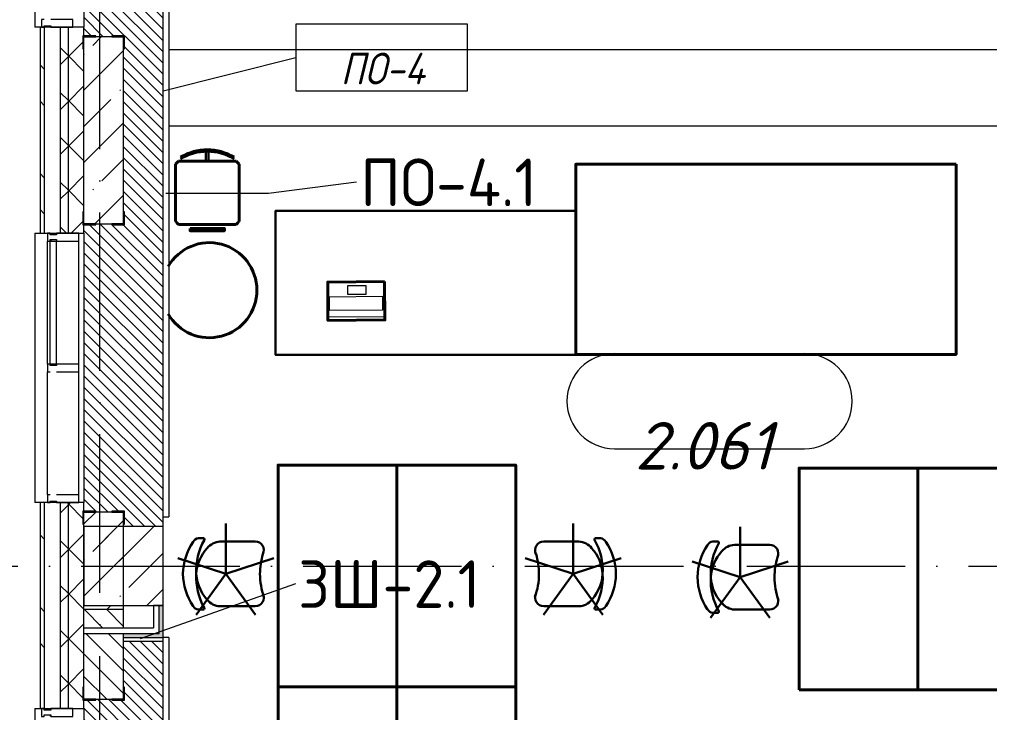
# Model space of a CAD drawing. Header units: millimetres. Extents: x -6467 to 105918, y -7090 to 92481.
# Drawn here: x -2857 to 3266, y 25556 to 29931 of the extents above; entities that cross this region are included whole.
import ezdxf

# ---------------------------------------------------------------- set-up
doc = ezdxf.new("R2010")
doc.units = ezdxf.units.MM
for name, pattern in [('50_200_ШТРИХ_1Т_ш5_п1_п1_', [1400, 1000, -200, 0, -200]), ('IMPORT-200_ШТРИХ__ш1_п0_6_ _4_', [128000, 80000, -48000]), ('IMPORT-200_ШТРИХ_ш1п0_6_ _3_', [128000, 80000, -48000])]:
    doc.linetypes.add(name, pattern=pattern)
for name, color, linetype, lineweight, true_color in [('A-AREA-IDEN-1', 7, 'Continuous', 9, 0xaaaaaa), ('A-FLOR-PATT-1', 7, 'Continuous', 5, 0xd61c12), ('A-GENM-1', 7, 'Continuous', 9, 0xaaaaaa), ('A-GENM-2', 7, 'Continuous', 20, 0xaaaaaa), ('A-WALL-1', 7, 'Continuous', 5, 0x77b143), ('A-WALL-3', 7, 'Continuous', 5, 0x787878), ('мебель 2 этаж-1', 7, 'Continuous', 40, 0xaaaaaa), ('Оси-3', 7, '50_200_ШТРИХ_1Т_ш5_п1_п1_', 9, 0xaaaaaa), ('ТХ_функционал-15', 7, 'IMPORT-200_ШТРИХ__ш1_п0_6_ _4_', 30, 0xaaaaaa), ('ТХ_функционал-2', 7, 'Continuous', 40, 0xaaaaaa), ('ТХ_функционал-4', 7, 'Continuous', 20, 0xaaaaaa), ('ТХ_функционал-7', 7, 'IMPORT-200_ШТРИХ_ш1п0_6_ _3_', 20, 0xaaaaaa), ('ТХ_функционал-9', 7, 'Continuous', 30, 0xaaaaaa)]:
    doc.layers.add(name, color=color, linetype=linetype, lineweight=lineweight, true_color=true_color)
for name, color, linetype, lineweight in [('A-FLOR', 7, 'Continuous', 9), ('A-FLOR-IDEN', 7, 'Continuous', 9), ('A-GLAZ', 7, 'Continuous', 5), ('A-GLAZ-CWMG', 7, 'Continuous', 9), ('A-GLAZ-CWMG-1', 7, 'Continuous', 20), ('A-WALL', 7, 'Continuous', 5), ('A-WALL-FNSH-1', 7, 'Continuous', 5), ('A-WALL-IDEN', 7, 'Continuous', 9), ('I-WALL', 7, 'Continuous', 5), ('S-COLS-1', 7, 'Continuous', 5)]:
    doc.layers.add(name, color=color, linetype=linetype, lineweight=lineweight)
doc.styles.add('GOST Common', font='GOST_Common.ttf', dxfattribs={"height": 300})
doc.styles.add('GOST Common_I', font='GOST_Common Italic.ttf', dxfattribs={"width": 0.9, "height": 200})
doc.styles.add('ISOCPEUR_I', font='isocpeui.ttf', dxfattribs={"height": 300})
pattern_1 = [(45, (0, 0), (-228.0985, 228.0985), []), (45, (228.1, 0), (-228.0985, 228.0985), [403.225, -80.645, 6.706, -73.939])]
pattern_2 = [(45, (0, 0), (-141.42136, 141.42136), []), (135, (0, 0), (-141.42136, -141.42136), [])]

# ---------------------------------------------------------------- blocks, each defined once
blk = doc.blocks.new('Прямоугольный импост - Импост структурный с накладкой - 180мм-22437099-АИ_План этажа Радиаторы_2')
at = {"layer": 'A-GLAZ-CWMG-1'}
for p, q in [((0, 17), (-50, 17)), ((-50, 17), (-50, 0)), ((-50, 0), (-40, 0)), ((-40, 0), (-40, -40)), ((-10, -40), (-10, 0)), ((-10, 0), (0, 0)), ((0, 0), (0, 17)), ((-40, -40), (-50, -40)), ((-50, -40), (-50, -180)), ((0, -40), (-10, -40)), ((0, -180), (0, -40)), ((-50, -180), (0, -180))]:
    blk.add_line(p, q, dxfattribs=at)
blk = doc.blocks.new('Прямоугольный импост - Импост структурный с накладкой - 180мм-22437111-АИ_План этажа Радиаторы_2')
at = {"layer": 'A-GLAZ-CWMG-1'}
for p, q in [((-50, 0), (-50, 17)), ((-50, 17), (0, 17)), ((0, 0), (-10, 0)), ((-10, 0), (-10, -40)), ((0, 17), (0, 0)), ((-50, -180), (-50, -40)), ((-10, -40), (0, -40)), ((0, -40), (0, -180)), ((0, -180), (-50, -180))]:
    blk.add_line(p, q, dxfattribs=at)
blk = doc.blocks.new('Прямоугольный импост - Импост структурный с накладкой - 180мм-22071093-АИ_План этажа Радиаторы_2')
at = {"layer": 'A-GLAZ-CWMG'}
for p, q in [((23480, 63231), (23480, 64006)), ((23497, 64006), (23537, 64006)), ((23497, 63231), (23497, 64006)), ((23537, 63231), (23537, 64006)), ((23677, 63231), (23677, 64006)), ((23537, 63231), (23497, 63231))]:
    blk.add_line(p, q, dxfattribs=at)
blk = doc.blocks.new('Прямоугольный импост - Импост структурный с накладкой - 180мм-V232-АИ_План этажа Радиаторы_2')
at = {"layer": 'A-GLAZ-CWMG'}
for p, q in [((6637, 55111), (5862, 55111)), ((6637, 54914), (5862, 54914))]:
    blk.add_line(p, q, dxfattribs=at)
blk = doc.blocks.new('Прямоугольный импост - Импост структурный с накладкой - 180мм-V237-АИ_План этажа Радиаторы_2')
at = {"layer": 'A-GLAZ-CWMG-1'}
for p, q in [((-25, 0), (-25, 17)), ((-25, 17), (25, 17)), ((-15, 0), (-25, 0)), ((-15, -40), (-15, 0)), ((25, 17), (25, 0)), ((-25, -180), (-25, -40)), ((-25, -40), (-15, -40)), ((25, -40), (25, -180)), ((25, -180), (-25, -180))]:
    blk.add_line(p, q, dxfattribs=at)
blk = doc.blocks.new('Прямоугольный импост - Импост структурный с накладкой - 180мм-22437157-АИ_План этажа Радиаторы_2')
at = {"layer": 'A-GLAZ-CWMG-1'}
for p, q in [((0, 17), (-50, 17)), ((-50, 17), (-50, 0)), ((-50, 0), (-40, 0)), ((-40, 0), (-40, -40)), ((-10, -40), (-10, 0)), ((-10, 0), (0, 0)), ((0, 0), (0, 17)), ((-40, -40), (-50, -40)), ((-50, -40), (-50, -180)), ((0, -40), (-10, -40)), ((0, -180), (0, -40)), ((-50, -180), (0, -180))]:
    blk.add_line(p, q, dxfattribs=at)
blk = doc.blocks.new('Фахверк _газобетон торцы_258 - Фахверк _газобетон торцы_-25571900-АИ_План этажа Радиаторы_2')
at = {"layer": 'A-GENM-2'}
for p, q in [((89406, 11134.7), (89325, 11134.7)), ((89325, 11134.7), (89325, 11128.7)), ((89325, 11128.7), (89400, 11128.7)), ((89400, 11128.7), (89400, 11053.7)), ((89406, 11053.7), (89406, 11134.7)), ((89400, 11053.7), (89406, 11053.7)), ((89400, 10953.7), (89400, 10878.7)), ((89406, 10953.7), (89400, 10953.7)), ((89406, 10872.7), (89406, 10953.7)), ((89400, 10878.7), (89325, 10878.7)), ((89325, 10878.7), (89325, 10872.7)), ((89325, 10872.7), (89406, 10872.7))]:
    blk.add_line(p, q, dxfattribs=at)
blk = doc.blocks.new('Фахверк _газобетон торцы_407 - Фахверк _газобетон торцы_-25576232-АИ_План этажа Радиаторы_2')
at = {"layer": 'A-GENM-2'}
for p, q in [((89406, 11134.7), (89325, 11134.7)), ((89325, 11134.7), (89325, 11128.7)), ((89325, 11128.7), (89400, 11128.7)), ((89400, 11128.7), (89400, 11053.7)), ((89406, 11053.7), (89406, 11134.7)), ((89400, 11053.7), (89406, 11053.7)), ((89400, 10953.7), (89400, 10878.7)), ((89406, 10953.7), (89400, 10953.7)), ((89406, 10872.7), (89406, 10953.7)), ((89400, 10878.7), (89325, 10878.7)), ((89325, 10878.7), (89325, 10872.7)), ((89325, 10872.7), (89406, 10872.7))]:
    blk.add_line(p, q, dxfattribs=at)
blk = doc.blocks.new('Фахверк _газобетон торцы_409 - Фахверк _газобетон торцы_-25576278-АИ_План этажа Радиаторы_2')
at = {"layer": 'A-GENM-2'}
for p, q in [((89406, 11134.7), (89325, 11134.7)), ((89325, 11134.7), (89325, 11128.7)), ((89325, 11128.7), (89400, 11128.7)), ((89400, 11128.7), (89400, 11053.7)), ((89406, 11053.7), (89406, 11134.7)), ((89400, 11053.7), (89406, 11053.7)), ((89400, 10953.7), (89400, 10878.7)), ((89406, 10953.7), (89400, 10953.7)), ((89406, 10872.7), (89406, 10953.7)), ((89400, 10878.7), (89325, 10878.7)), ((89325, 10878.7), (89325, 10872.7)), ((89325, 10872.7), (89406, 10872.7))]:
    blk.add_line(p, q, dxfattribs=at)
blk = doc.blocks.new('Фахверк _газобетон торцы_410 - Фахверк _газобетон торцы_-25576298-АИ_План этажа Радиаторы_2')
at = {"layer": 'A-GENM-2'}
for p, q in [((89406, 11134.7), (89325, 11134.7)), ((89325, 11134.7), (89325, 11128.7)), ((89325, 11128.7), (89400, 11128.7)), ((89400, 11128.7), (89400, 11053.7)), ((89406, 11053.7), (89406, 11134.7)), ((89400, 11053.7), (89406, 11053.7)), ((89400, 10953.7), (89400, 10878.7)), ((89406, 10953.7), (89400, 10953.7)), ((89406, 10872.7), (89406, 10953.7)), ((89400, 10878.7), (89325, 10878.7)), ((89325, 10878.7), (89325, 10872.7)), ((89325, 10872.7), (89406, 10872.7))]:
    blk.add_line(p, q, dxfattribs=at)
blk = doc.blocks.new('Отлив_СКБ - Отлив витража-V395-АИ_План этажа Радиаторы_2')
at = {"layer": 'A-GLAZ'}
for p, q in [((0, 67), (0, 100)), ((1700, 100), (0, 100)), ((1700, 100), (1700, 67)), ((0, 2), (10, 2)), ((865, 2), (875, 2)), ((1650, 2), (1660, 2)), ((1690, 2), (1700, 2))]:
    blk.add_line(p, q, dxfattribs=at)
blk = doc.blocks.new('Отлив_СКБ - Отлив витража-V401-АИ_План этажа Радиаторы_2')
at = {"layer": 'A-GLAZ'}
for p, q in [((0, 67), (0, 100)), ((1700, 100), (0, 100)), ((1700, 100), (1700, 67)), ((0, 2), (10, 2)), ((865, 2), (875, 2)), ((1650, 2), (1660, 2)), ((1690, 2), (1700, 2)), ((10, 0), (0, 0)), ((875, 0), (865, 0)), ((1660, 0), (1650, 0)), ((1700, 0), (1690, 0))]:
    blk.add_line(p, q, dxfattribs=at)
blk = doc.blocks.new('Отлив_СКБ - Отлив витража-V396-АИ_План этажа Радиаторы_2')
at = {"layer": 'A-GLAZ'}
for p, q in [((0, 67), (0, 100)), ((1700, 100), (0, 100)), ((1700, 100), (1700, 67)), ((0, 2), (10, 2)), ((40, 2), (50, 2)), ((1650, 2), (1660, 2)), ((1690, 2), (1700, 2))]:
    blk.add_line(p, q, dxfattribs=at)
blk = doc.blocks.new('мебель 2 этаж-28800768-АИ_План этажа Радиаторы_2')
at = {"layer": 'ТХ_функционал-15'}
for p, q in [((708.3, 28146.6), (895.4, 27889.2)), ((2901.2, 28146.6), (2714.1, 27889.2)), ((3955.4, 28125.9), (4142.4, 27868.5))]:
    blk.add_line(p, q, dxfattribs=at)
at = {"layer": 'ТХ_функционал-15', "flags": 128}
for points in [[(405.7, 28244.9), (708.3, 28146.6), (708.3, 28464.8)], [(3203.8, 28244.9), (2901.2, 28146.6), (2901.2, 28464.8)], [(3652.8, 28224.2), (3955.4, 28125.9), (3955.4, 28444.1)], [(1010.9, 28244.9), (708.3, 28146.6), (521.3, 27889.2)], [(2598.6, 28244.9), (2901.2, 28146.6), (3088.2, 27889.2)], [(4258, 28224.2), (3955.4, 28125.9), (3768.3, 27868.5)]]:
    blk.add_lwpolyline(points, dxfattribs=at)
at = {"layer": 'ТХ_функционал-2'}
for p, q in [((410.7, 30751.9), (773.5, 30751.9)), ((392.1, 30370.5), (392.1, 30733.3)), ((792.1, 30733.3), (792.1, 30370.5)), ((773.5, 30351.9), (410.7, 30351.9))]:
    blk.add_line(p, q, dxfattribs=at)
at = {"layer": 'ТХ_функционал-2', "flags": 128}
for points in [[(5317.7, 30731.6), (2917.7, 30731.6), (2917.7, 29531.6), (5317.7, 29531.6)], [(483.8, 30326.6), (700.3, 30326.6), (700.3, 30312.2), (483.8, 30312.2)], [(1710.9, 29991.2), (1351.9, 29988.5), (1353.7, 29746.5), (1712.7, 29749.2)], [(1038.6, 24633.3), (1788.6, 24633.3), (1788.6, 26033.3), (1038.6, 26033.3), (1788.6, 26033.3), (1788.6, 27433.3), (1038.6, 27433.3), (1038.6, 28833.3), (1788.6, 28833.3), (1788.6, 27433.3), (1038.6, 27433.3), (1038.6, 26033.3)], [(1788.6, 24633.3), (1788.6, 26033.3), (2538.6, 26033.3), (2538.6, 27433.3), (1788.6, 27433.3), (1788.6, 28833.3), (2538.6, 28833.3), (2538.6, 27433.3), (1788.6, 27433.3), (1788.6, 26033.3), (2538.6, 26033.3), (2538.6, 24633.3)], [(4326.8, 27414.2), (4326.8, 28814.2), (5076.8, 28814.2), (5076.8, 27414.2)], [(5076.8, 27414.2), (5076.8, 28814.2), (5826.8, 28814.2), (5826.8, 27414.2)]]:
    blk.add_lwpolyline(points, close=True, dxfattribs=at)
at = {"layer": 'ТХ_функционал-2'}
for centre, radius, start, end in [((592.1, 30499.4), 324, 58.62688, 121.37312), ((592.1, 30490.1), 324, 58.62688, 121.37312), ((592.1, 30551.9), 270, 132.20545, 137.79455), ((592.1, 30551.9), 270, 42.20545, 47.79455), ((592.1, 30551.9), 270, 222.20545, 227.79455), ((592.1, 30551.9), 270, 312.20545, 317.79455), ((605.1, 29937.2), 300, 360, 150.2788), ((605.1, 29937.2), 300, 209.7212, 0)]:
    blk.add_arc(centre, radius, start, end, dxfattribs=at)
at = {"layer": 'ТХ_функционал-4'}
blk.add_line((1712.5, 29769.4), (1353.6, 29766.7), dxfattribs=at)
at = {"layer": 'ТХ_функционал-4', "flags": 128}
for points in [[(1592.8, 29910.2), (1478.3, 29909.3), (1477.9, 29966), (1592.4, 29966.9)], [(1698.6, 29810.8), (1363.7, 29808.2), (1363, 29896.2), (1698, 29898.8)]]:
    blk.add_lwpolyline(points, close=True, dxfattribs=at)
at = {"layer": 'ТХ_функционал-7'}
for p, q in [((7613.5, 31455.2), (348.5, 31455.2)), ((348.5, 30974.2), (7181, 30974.2))]:
    blk.add_line(p, q, dxfattribs=at)
at = {"layer": 'ТХ_функционал-9'}
for p, q in [((563.9, 28371.6), (535.6, 28371.6)), ((672, 28350.8), (894.2, 28350.8)), ((2937.4, 28350.8), (2715.3, 28350.8)), ((3045.5, 28371.6), (3073.9, 28371.6)), ((3811, 28350.9), (3782.6, 28350.9)), ((3919.1, 28330.1), (4141.2, 28330.1)), ((563.9, 27921.6), (535.6, 27921.6)), ((672, 27942.4), (894.2, 27942.4)), ((2937.4, 27942.4), (2715.3, 27942.4)), ((3045.5, 27921.6), (3073.9, 27921.6)), ((3919.1, 27921.7), (4141.2, 27921.7)), ((3811, 27900.9), (3782.6, 27900.9))]:
    blk.add_line(p, q, dxfattribs=at)
at = {"layer": 'ТХ_функционал-9', "flags": 128}
for points in [[(583.6, 30813.6), (600.5, 30813.6), (600.5, 30751.9), (583.6, 30751.9)], [(2917.7, 29528.9), (1022.7, 29528.9), (1022.7, 30438.9), (2917.7, 30438.9)]]:
    blk.add_lwpolyline(points, close=True, dxfattribs=at)
at = {"layer": 'ТХ_функционал-9'}
for centre, radius, start, end in [((813.6, 28139.9), 375.4, 146.0509, 178.97583), ((541.4, 28326.3), 45.6, 97.33168, 149.43458), ((911.8, 28168), 389.8, 150.17099, 183.15045), ((565.5, 28363.4), 8.29, 349.39861, 100.77722), ((676.7, 28242.9), 107.9, 92.48015, 141.74736), ((894.3, 28296.3), 54.5, 333.63504, 90.09873), ((2715.2, 28296.3), 54.5, 89.90127, 206.36496), ((2932.8, 28242.9), 107.9, 38.25264, 87.51985), ((3044, 28363.4), 8.29, 79.22278, 190.60139), ((2697.7, 28168), 389.8, 356.84955, 29.82901), ((3068.1, 28326.3), 45.6, 30.56542, 82.66832), ((2795.9, 28139.9), 375.4, 1.02417, 33.9491), ((3788.5, 28305.7), 45.6, 97.33168, 149.43458), ((3812.5, 28342.8), 8.29, 349.39861, 100.77722), ((783.1, 28132.2), 260.9, 137.10108, 176.83445), ((2826.4, 28132.2), 260.9, 3.16555, 42.89892), ((4060.6, 28119.2), 375.4, 146.0509, 178.97583), ((4158.9, 28147.3), 389.8, 150.17099, 183.15045), ((4030.1, 28111.5), 260.9, 137.10108, 176.83445), ((3923.7, 28222.3), 107.9, 92.48015, 141.74736), ((4141.3, 28275.6), 54.5, 333.63504, 90.09873), ((1384.5, 28142), 460.2, 163.58161, 179.43262), ((2225, 28142), 460.2, 0.56738, 16.41839), ((4631.5, 28121.4), 460.2, 163.58161, 179.43262), ((813.6, 28153.3), 375.4, 181.02417, 213.9491), ((911.8, 28125.2), 389.8, 176.84955, 209.82901), ((785, 28161.5), 262.9, 183.25042, 228.19793), ((1384.5, 28151.1), 460.2, 180.56738, 199.14119), ((2225, 28151.1), 460.2, 340.85881, 359.43262), ((2824.5, 28161.5), 262.9, 311.80207, 356.74958), ((2697.7, 28125.2), 389.8, 330.17099, 3.15045), ((2795.9, 28153.3), 375.4, 326.0509, 358.97583), ((4060.6, 28132.6), 375.4, 181.02417, 213.9491), ((4158.9, 28104.5), 389.8, 176.84955, 209.82901), ((4032.1, 28140.8), 262.9, 183.25042, 228.19793), ((4631.5, 28130.5), 460.2, 180.56738, 199.14119), ((676.7, 28050.2), 107.9, 218.25264, 267.51985), ((894.3, 27996.9), 54.5, 269.90127, 26.36496), ((2715.2, 27996.9), 54.5, 153.63504, 270.09873), ((2932.8, 28050.2), 107.9, 272.48015, 321.74736), ((4141.3, 27976.2), 54.5, 269.90127, 26.36496), ((541.4, 27966.8), 45.6, 210.56542, 262.66832), ((565.5, 27929.7), 8.29, 259.22278, 10.60139), ((3044, 27929.7), 8.29, 169.39861, 280.77722), ((3068.1, 27966.8), 45.6, 277.33168, 329.43458), ((3788.5, 27946.2), 45.6, 210.56542, 262.66832), ((3923.7, 28029.6), 107.9, 218.25264, 267.51985), ((3812.5, 27909.1), 8.29, 259.22278, 10.60139)]:
    blk.add_arc(centre, radius, start, end, dxfattribs=at)
blk = doc.blocks.new('AAR_СКБ_Марка_помещения_1_5 ммп - Номер-27962133-АИ_План этажа Радиаторы_2')
at = {"layer": 'A-AREA-IDEN-1'}
for p, q in [((-2.987, 3), (3.013, 3)), ((-2.987, 0), (3.013, 0))]:
    blk.add_line(p, q, dxfattribs=at)
for centre, start, end in [((-2.987, 1.5), 90, 270), ((3.013, 1.5), 270, 90)]:
    blk.add_arc(centre, 1.5, start, end, dxfattribs=at)
blk = doc.blocks.new('AAR_СКБ_Марка_Перекрытия_1 мм - Марка пола-27961726-АИ_План этажа Радиаторы_2')
at = {"layer": 'A-FLOR-IDEN'}
for p, q in [((2.723, 2.101), (-2.69, 2.101)), ((-2.69, 2.101), (-2.69, 0)), ((2.723, 0), (2.723, 2.101)), ((-2.69, 0), (2.723, 0))]:
    blk.add_line(p, q, dxfattribs=at)

msp = doc.modelspace()

# ---------------------------------------------------------------- hatches: boundary and pattern name
at = {"layer": 'A-FLOR-PATT-1'}
h = msp.add_hatch(dxfattribs=at)
h.set_pattern_fill('FP_262', color=256, style=0, pattern_type=2)
h.set_pattern_definition([(315, (-2200, 29481.04), (35.3553, 35.3553), [])])
h.paths.add_polyline_path([(-2194, 26731), (-1950, 26731), (-1950, 32231), (-2200, 32231), (-2200, 31716), (-2194, 31716), (-2194, 31635), (-2275, 31635), (-2275, 31641), (-2375, 31641), (-2375, 31635), (-2450, 31635), (-2449.2, 29827), (-2375, 29827), (-2375, 29821), (-2275, 29821), (-2275, 29827), (-2194, 29827), (-2194, 29746), (-2200, 29746), (-2200, 28716), (-2194, 28716), (-2194, 28635), (-2275, 28635), (-2275, 28641), (-2375, 28641), (-2375, 28635), (-2450, 28635), (-2450, 26827), (-2375, 26827), (-2375, 26821), (-2275, 26821), (-2275, 26827), (-2194, 26827), (-2194, 26746), (-2200, 26746), (-2200, 26731)])
h = msp.add_hatch(dxfattribs=at)
h.set_pattern_fill('FP_263', color=256, style=0, pattern_type=2)
h.set_pattern_definition([(315, (-2200, 24981.04), (35.3553, 35.3553), [])])
h.paths.add_polyline_path([(-2200, 23731), (-1950, 23731), (-1950, 26005), (-2200, 26005), (-2200, 25716), (-2194, 25716), (-2194, 25635), (-2275, 25635), (-2275, 25641), (-2375, 25641), (-2375, 25635), (-2450, 25635), (-2449.2, 23827), (-2375, 23827), (-2375, 23821), (-2275, 23821), (-2275, 23827), (-2194, 23827), (-2194, 23746), (-2200, 23746)])
at = {"layer": 'A-WALL'}
h = msp.add_hatch(dxfattribs=at)
h.set_pattern_fill('FP_125', color=256, style=0, pattern_type=2)
h.set_pattern_definition(pattern_2)
h.paths.add_polyline_path([(-2600, -2019), (-2550, -2019), (-2550, 7081.1), (-2600, 7081.1), (-2600, -1919)])
h.paths.add_polyline_path([(-2600, 8781.1), (-2550, 8781.1), (-2550, 11881), (-2600, 11881), (-2600, 8839.1)])
h.paths.add_polyline_path([(-2569.8, 13581), (-2550, 13581), (-2550, 15031), (-2600, 15031), (-2600, 13581)])
h.paths.add_polyline_path([(-2569.8, 16731), (-2550, 16731), (-2550, 17881), (-2600, 17881), (-2600, 16731)])
h.paths.add_polyline_path([(-2569.8, 19581), (-2550, 19581), (-2550, 20881), (-2600, 20881), (-2600, 19581)])
h.paths.add_polyline_path([(-2569.8, 22581), (-2550, 22581), (-2550, 23881), (-2600, 23881), (-2600, 22581)])
h.paths.add_polyline_path([(-2569.8, 25581), (-2550, 25581), (-2550, 26881), (-2600, 26881), (-2600, 25581)])
h.paths.add_polyline_path([(-2550, 28581), (-2550, 29881), (-2600, 29881), (-2600, 28581)])
h.paths.add_polyline_path([(-2600, 31581), (-2550, 31581), (-2550, 32881), (-2600, 32881), (-2600, 32068.8)])
h.paths.add_polyline_path([(-2569.8, 34581), (-2550, 34581), (-2550, 35741), (-2600, 35741), (-2600, 34581)])
h.paths.add_polyline_path([(-2600, 37581), (-2550, 37581), (-2550, 38981), (-2600, 38981), (-2600, 37700.2)])
h.paths.add_polyline_path([(-2569.8, 40681), (-2550, 40681), (-2550, 41881), (-2600, 41881), (-2600, 40681)])
h.paths.add_polyline_path([(-2569.8, 43581), (-2550, 43581), (-2550, 44881), (-2600, 44881), (-2600, 43581)])
h.paths.add_polyline_path([(-2600, 46581), (-2550, 46581), (-2550, 47881), (-2600, 47881), (-2600, 46851.3)])
h = msp.add_hatch(dxfattribs=at)
h.set_pattern_fill('FP_125', color=256, style=0, pattern_type=2)
h.set_pattern_definition(pattern_2)
h.paths.add_polyline_path([(-2450, -1919), (-2450, 7081.1), (-2550, 7081.1), (-2550, -1919)])
h.paths.add_polyline_path([(-2550, 8781.1), (-2450, 8781.1), (-2450, 11881), (-2550, 11881), (-2550, 8839.1)])
h.paths.add_polyline_path([(-2450, 13581), (-2450, 15031), (-2550, 15031), (-2550, 13581)])
h.paths.add_polyline_path([(-2450, 16731), (-2450, 17881), (-2550, 17881), (-2550, 16731)])
h.paths.add_polyline_path([(-2550, 19581), (-2450, 19581), (-2450, 20881), (-2550, 20881), (-2550, 20102)])
h.paths.add_polyline_path([(-2550, 22581), (-2450, 22581), (-2450, 23881), (-2550, 23881), (-2550, 22917.7)])
h.paths.add_polyline_path([(-2550, 25581), (-2450, 25581), (-2450, 26881), (-2550, 26881), (-2550, 25733.4)])
h.paths.add_polyline_path([(-2450, 28581), (-2450, 29881), (-2550, 29881), (-2550, 28581)])
h.paths.add_polyline_path([(-2450, 31581), (-2450, 32881), (-2550, 32881), (-2550, 31581)])
h.paths.add_polyline_path([(-2450, 34581), (-2450, 35741), (-2550, 35741), (-2550, 34581)])
h.paths.add_polyline_path([(-2450, 37581), (-2450, 38981), (-2550, 38981), (-2550, 37581)])
h.paths.add_polyline_path([(-2550, 40681), (-2450, 40681), (-2450, 41881), (-2550, 41881), (-2550, 41219.9)])
h.paths.add_polyline_path([(-2450, 43581), (-2450, 44881), (-2550, 44881), (-2550, 43581)])
h.paths.add_polyline_path([(-2550, 46581), (-2450, 46581), (-2450, 47831), (-2550, 47831), (-2550, 46851.3)])
h = msp.add_hatch(dxfattribs=at)
h.set_pattern_fill('FP_1', color=256, style=0, pattern_type=2)
h.set_pattern_definition(pattern_1)
h.paths.add_polyline_path([(-2450, 26206), (-2200, 26206), (-2200, 26821), (-2450, 26821), (-2450, 26437.4)])
h.paths.add_polyline_path([(-2200, 28641), (-2200, 29821), (-2450, 29821), (-2450, 28641)])
h.paths.add_polyline_path([(-2450, 31641), (-2200, 31641), (-2200, 32206), (-2450, 32206), (-2450, 32068.8)])
at = {"layer": 'A-WALL-1'}
for points in [[(-1950, 26031), (-1950, 26231), (-1975, 26231), (-1975, 26031)], [(-1975, 26031), (-1975, 26056), (-2200, 26056), (-2200, 26031), (-2010, 26031)]]:
    msp.add_hatch(color=256, dxfattribs=at).paths.add_polyline_path(points)
at = {"layer": 'A-WALL-3'}
h = msp.add_hatch(dxfattribs=at)
h.set_pattern_fill('FP_124', color=256, style=0, pattern_type=2)
h.set_pattern_definition([(135, (0, 0), (-342.148, -342.148), []), (135, (228.1, 0), (-342.148, -342.148), [])])
h.paths.add_polyline_path([(-2700, -2169), (-2700, 7081.1), (-2727, 7081.1), (-2727, -2169)])
h.paths.add_polyline_path([(-2700, 8781.1), (-2700, 11881), (-2727, 11881), (-2727, 8781.1)])
h.paths.add_polyline_path([(-2727, 13581), (-2700, 13581), (-2700, 15031), (-2727, 15031), (-2727, 13766.6)])
h.paths.add_polyline_path([(-2727, 16731), (-2700, 16731), (-2700, 17881), (-2727, 17881), (-2727, 17286.3)])
h.paths.add_polyline_path([(-2700, 19581), (-2700, 20881), (-2727, 20881), (-2727, 19581)])
h.paths.add_polyline_path([(-2700, 22581), (-2700, 23881), (-2727, 23881), (-2727, 22581)])
h.paths.add_polyline_path([(-2727, 25581), (-2700, 25581), (-2700, 26881), (-2727, 26881), (-2727, 25733.4)])
h.paths.add_polyline_path([(-2727, 28581), (-2700, 28581), (-2700, 29881), (-2727, 29881), (-2727, 29253.1)])
h.paths.add_polyline_path([(-2700, 31581), (-2700, 32881), (-2727, 32881), (-2727, 31581)])
h.paths.add_polyline_path([(-2700, 34581), (-2700, 35741), (-2727, 35741), (-2727, 34581)])
h.paths.add_polyline_path([(-2727, 37581), (-2700, 37581), (-2700, 38981), (-2727, 38981), (-2727, 37700.2)])
h.paths.add_polyline_path([(-2727, 40681), (-2700, 40681), (-2700, 41881), (-2727, 41881), (-2727, 41219.9)])
h.paths.add_polyline_path([(-2727, 43581), (-2700, 43581), (-2700, 44881), (-2727, 44881), (-2727, 44035.6)])
h.paths.add_polyline_path([(-2700, 46581), (-2700, 48008), (-2727, 48008), (-2727, 46581)])
at = {"layer": 'I-WALL'}
h = msp.add_hatch(dxfattribs=at)
h.set_pattern_fill('FP_2', color=256, style=0, pattern_type=2)
h.set_pattern_definition([(135, (0, 0), (-70.71068, -70.71068), [])])
h.paths.add_polyline_path([(-2200, 5821), (-2200, 5831), (-2450, 5831), (-2450, 5821)])
h.paths.add_polyline_path([(-2450, 6331), (-2200, 6331), (-2200, 6441), (-2450, 6441)])
h.paths.add_polyline_path([(-2450, 6476), (-2200, 6476), (-2200, 7021), (-2450, 7021), (-2450, 6727.3)])
h.paths.add_polyline_path([(-2450, 8841), (-2200, 8841), (-2200, 10181), (-2450, 10181), (-2450, 9543)])
h.paths.add_polyline_path([(-2450, 10216), (-2200, 10216), (-2200, 11821), (-2450, 11821), (-2450, 10950.9)])
h.paths.add_polyline_path([(-2200, 13641), (-2200, 14971), (-2450, 14971), (-2450, 13641)])
h.paths.add_polyline_path([(-2450, 16791), (-2200, 16791), (-2200, 17821), (-2450, 17821), (-2450, 17286.3)])
h.paths.add_polyline_path([(-2450, 19641), (-2200, 19641), (-2200, 20821), (-2450, 20821), (-2450, 20102)])
h.paths.add_polyline_path([(-2200, 22641), (-2200, 23031), (-2450, 23031), (-2450, 22641)])
h.paths.add_polyline_path([(-2200, 23066), (-2200, 23821), (-2450, 23821), (-2450, 23066)])
h.paths.add_polyline_path([(-2450, 25641), (-2200, 25641), (-2200, 26056), (-2450, 26056), (-2450, 25733.4)])
h.paths.add_polyline_path([(-2450, 26091), (-2200, 26091), (-2200, 26206), (-2450, 26206)])
h.paths.add_polyline_path([(-2450, 32206), (-2200, 32206), (-2200, 32231), (-2450, 32231)])
h.paths.add_polyline_path([(-2200, 32731), (-2200, 32821), (-2450, 32821), (-2450, 32731), (-2413.4, 32731)])
h.paths.add_polyline_path([(-2450, 34641), (-2200, 34641), (-2200, 35231), (-2450, 35231), (-2450, 34884.5)])
h.paths.add_polyline_path([(-2200, 35731), (-2200, 35821), (-2450, 35821), (-2450, 35731), (-2219.1, 35731)])
h.paths.add_polyline_path([(-2450, 37641), (-2200, 37641), (-2200, 38230.7), (-2450, 38230.7), (-2450, 37700.2)])
h.paths.add_polyline_path([(-2450, 38730.7), (-2200, 38730.7), (-2200, 38861), (-2450, 38861)])
h.paths.add_polyline_path([(-2450, 38896), (-2200, 38896), (-2200, 38921), (-2450, 38921)])
h.paths.add_polyline_path([(-2200, 40741), (-2200, 41821), (-2450, 41821), (-2450, 40741)])
h.paths.add_polyline_path([(-2200, 43641), (-2200, 44346), (-2450, 44346), (-2450, 43641)])
h.paths.add_polyline_path([(-2450, 44381), (-2200, 44381), (-2200, 44821), (-2450, 44821), (-2450, 44739.5)])
h.paths.add_polyline_path([(-2200, 46641), (-2200, 47231), (-2450, 47231), (-2450, 46641)])
at = {"layer": 'S-COLS-1'}
h = msp.add_hatch(dxfattribs=at)
h.set_pattern_fill('FP_1', color=256, style=0, pattern_type=2)
h.set_pattern_definition(pattern_1)
h.paths.add_polyline_path([(-2450, 26231), (-1950, 26231), (-1950, 26731), (-2450, 26731), (-2450, 26437.4)])

# ---------------------------------------------------------------- linework, layer by layer
at = {"layer": 'A-FLOR'}
for p, q in [((-1950, 26731), (-1950, 32231)), ((-2450, 31581), (-2450, 29881)), ((-2450, 28581), (-2450, 26881)), ((-1950, 26005), (-2200, 26005)), ((-1950, 23731), (-1950, 26005)), ((-2450, 25581), (-2450, 23881))]:
    msp.add_line(p, q, dxfattribs=at)
at = {"layer": 'A-FLOR-IDEN'}
msp.add_line((-1950, 29481), (-1112.2, 29691.2), dxfattribs=at)
at = {"layer": 'A-WALL'}
for p, q in [((-1915, 32171), (-1915, 26791)), ((-2700, 29881), (-2700, 28581)), ((-2600, 29881), (-2600, 28581)), ((-2550, 29881), (-2550, 28581)), ((-2200, 29821), (-2450, 29821)), ((-2200, 28641), (-2200, 29821)), ((-2450, 28641), (-2200, 28641)), ((-2700, 26881), (-2700, 25581)), ((-2600, 26881), (-2600, 25581)), ((-2550, 26881), (-2550, 25581)), ((-2200, 26821), (-2450, 26821)), ((-2200, 26091), (-2200, 26821)), ((-1950, 26791), (-1915, 26791)), ((-2200, 26206), (-2450, 26206)), ((-2010, 26231), (-2010, 26091)), ((-1975, 26231), (-2010, 26231)), ((-1975, 26056), (-1975, 26231)), ((-2450, 26091), (-2010, 26091)), ((-2450, 26056), (-1975, 26056)), ((-2200, 25641), (-2200, 26056)), ((-1950, 26005), (-1950, 26031)), ((-1915, 26031), (-1950, 26031)), ((-1915, 26031), (-1915, 23791)), ((-2450, 25641), (-2200, 25641))]:
    msp.add_line(p, q, dxfattribs=at)
at = {"layer": 'A-WALL-FNSH-1'}
for p, q in [((-2450, 29881), (-2727, 29881)), ((-2727, 29881), (-2727, 28581)), ((-2450, 28581), (-2450, 29881)), ((-2727, 28581), (-2450, 28581)), ((-2450, 26881), (-2727, 26881)), ((-2727, 26881), (-2727, 25581)), ((-2450, 25581), (-2450, 26881)), ((-1950, 26231), (-1975, 26231)), ((-1950, 26031), (-1950, 26231)), ((-2200, 26031), (-1950, 26031)), ((-2727, 25581), (-2450, 25581))]:
    msp.add_line(p, q, dxfattribs=at)
at = {"layer": 'A-WALL-IDEN'}
for p, q in [((-1284.8, 28834.4), (-729.8, 28906.1)), ((-1932.5, 28834.4), (-1284.8, 28834.4)), ((-2092.4, 26024.6), (-1112.2, 26370.6))]:
    msp.add_line(p, q, dxfattribs=at)
at = {"layer": 'S-COLS-1'}
for p, q in [((-1950, 26731), (-2450, 26731)), ((-2450, 26731), (-2450, 26231)), ((-1950, 26231), (-1950, 26731)), ((-2450, 26231), (-1950, 26231))]:
    msp.add_line(p, q, dxfattribs=at)
at = {"layer": 'Оси-3'}
for p, q in [((-2350, -5889.7), (-2350, 91281)), ((-5267.3, 26481), (25750, 26481))]:
    msp.add_line(p, q, dxfattribs=at)

# ---------------------------------------------------------------- block references
at = {"layer": 'A-AREA-IDEN-1', "xscale": 199.9999999999999, "yscale": 199.9999999999999, "zscale": 199.9999999999999}
msp.add_blockref('AAR_СКБ_Марка_помещения_1_5 ммп - Номер-27962133-АИ_План этажа Радиаторы_2', (1495.6, 27221.6), dxfattribs=at)
at = {"layer": 'A-FLOR-IDEN', "xscale": 199.9999999999999, "yscale": 199.9999999999999, "zscale": 199.9999999999999}
msp.add_blockref('AAR_СКБ_Марка_Перекрытия_1 мм - Марка пола-27961726-АИ_План этажа Радиаторы_2', (-574.3, 29481), dxfattribs=at)
at = {"layer": 'A-GENM-1'}
for name, p, rotation in [('Фахверк _газобетон торцы_407 - Фахверк _газобетон торцы_-25576232-АИ_План этажа Радиаторы_2', (8678.7, -59579), 89.99999999999974), ('Фахверк _газобетон торцы_410 - Фахверк _газобетон торцы_-25576298-АИ_План этажа Радиаторы_2', (-13328.7, 118041), 270.0000000000001), ('Фахверк _газобетон торцы_409 - Фахверк _газобетон торцы_-25576278-АИ_План этажа Радиаторы_2', (8678.7, -62579), 89.99999999999974), ('Фахверк _газобетон торцы_258 - Фахверк _газобетон торцы_-25571900-АИ_План этажа Радиаторы_2', (-13328.7, 115041), 270.0000000000001)]:
    msp.add_blockref(name, p, dxfattribs=dict(at, rotation=rotation))
at = {"layer": 'A-GLAZ', "rotation": 89.99999999999937}
for name, p in [('Отлив_СКБ - Отлив витража-V395-АИ_План этажа Радиаторы_2', (-2660, 29881)), ('Отлив_СКБ - Отлив витража-V401-АИ_План этажа Радиаторы_2', (-2660, 26881)), ('Отлив_СКБ - Отлив витража-V396-АИ_План этажа Радиаторы_2', (-2660, 23881))]:
    msp.add_blockref(name, p, dxfattribs=at)
at = {"layer": 'A-GLAZ-CWMG', "extrusion": (0, 0, -1), "rotation": 270.0000000000022}
for name, p in [('Прямоугольный импост - Импост структурный с накладкой - 180мм-22437111-АИ_План этажа Радиаторы_2', (2700, 29881)), ('Прямоугольный импост - Импост структурный с накладкой - 180мм-V237-АИ_План этажа Радиаторы_2', (2663, 27731)), ('Прямоугольный импост - Импост структурный с накладкой - 180мм-22437111-АИ_План этажа Радиаторы_2', (2663, 26881))]:
    msp.add_blockref(name, p, dxfattribs=at)
at = {"layer": 'A-GLAZ-CWMG'}
for name, p, rotation in [('Прямоугольный импост - Импост структурный с накладкой - 180мм-22437157-АИ_План этажа Радиаторы_2', (-2663, 28581), 89.99999999999775), ('Прямоугольный импост - Импост структурный с накладкой - 180мм-V232-АИ_План этажа Радиаторы_2', (-57594, 33568), 269.9999999999995), ('Прямоугольный импост - Импост структурный с накладкой - 180мм-22437099-АИ_План этажа Радиаторы_2', (-2700, 25581), 89.99999999999775)]:
    msp.add_blockref(name, p, dxfattribs=dict(at, rotation=rotation))
msp.add_blockref('Прямоугольный импост - Импост структурный с накладкой - 180мм-22071093-АИ_План этажа Радиаторы_2', (-26160, -35475), dxfattribs=at)
at = {"layer": 'мебель 2 этаж-1'}
msp.add_blockref('мебель 2 этаж-28800768-АИ_План этажа Радиаторы_2', (-2263.5, -1715.2), dxfattribs=at)

# ---------------------------------------------------------------- texts
at = {"layer": 'A-AREA-IDEN-1', "insert": (1459.9, 27090.1), "char_height": 300, "width": 900, "attachment_point": 8, "line_spacing_factor": 1.139951, "style": 'ISOCPEUR_I'}
msp.add_mtext('\\pt2540.001,5079.999,7620,10160.001,12699.999,15240,17780.001,20319.999,22860,25400.001,27939.999,30480,33020.001,35559.999,38100,40640.001,43179.999,45720,48260.001,50799.999,53340,55880.001,58419.999,60960,63500.001,66039.999,68580,71120.001,73659.999,76200,78740.001,81279.999;2.061', dxfattribs=at)
at = {"layer": 'A-FLOR-IDEN', "insert": (-564.1, 29620.8), "char_height": 200, "width": 572.4, "attachment_point": 5, "line_spacing_factor": 1.022766, "style": 'GOST Common_I'}
msp.add_mtext('\\pt180,360,540,720,900,1080,1260,1440,1620,1800,1980,2160,2340,2520,2700,2880,3060,3240,3420,3600,3780,3960,4140,4320,4500,4680,4860,5040,5220,5400,5580,5760;ПО-4', dxfattribs=at)
at = {"layer": 'A-WALL-IDEN', "char_height": 300, "attachment_point": 2, "line_spacing_factor": 1.022766, "style": 'GOST Common'}
for s, insert, width in [('\\pt80.001,159.999,240,320.001,399.999,480,560.001,639.999,720,800.001,879.999,960,1040.001,1119.999,1200,1280.001,1359.999,1440,1520.001,1599.999,1680,1760.001,1839.999,1920,2000.001,2079.999,2160,2240.001,2319.999,2400,2480.001,2559.999;ПО-4.1', (-147.8, 29052.6), 1178), ('\\pt80.001,159.999,240,320.001,399.999,480,560.001,639.999,720,800.001,879.999,960,1040.001,1119.999,1200,1280.001,1359.999,1440,1520.001,1599.999,1680,1760.001,1839.999,1920,2000.001,2079.999,2160,2240.001,2319.999,2400,2480.001,2559.999;ЗШ-2.1', (-523.2, 26517), 1190)]:
    msp.add_mtext(s, dxfattribs=dict(at, insert=insert, width=width))

doc.saveas('drawing.dxf')
